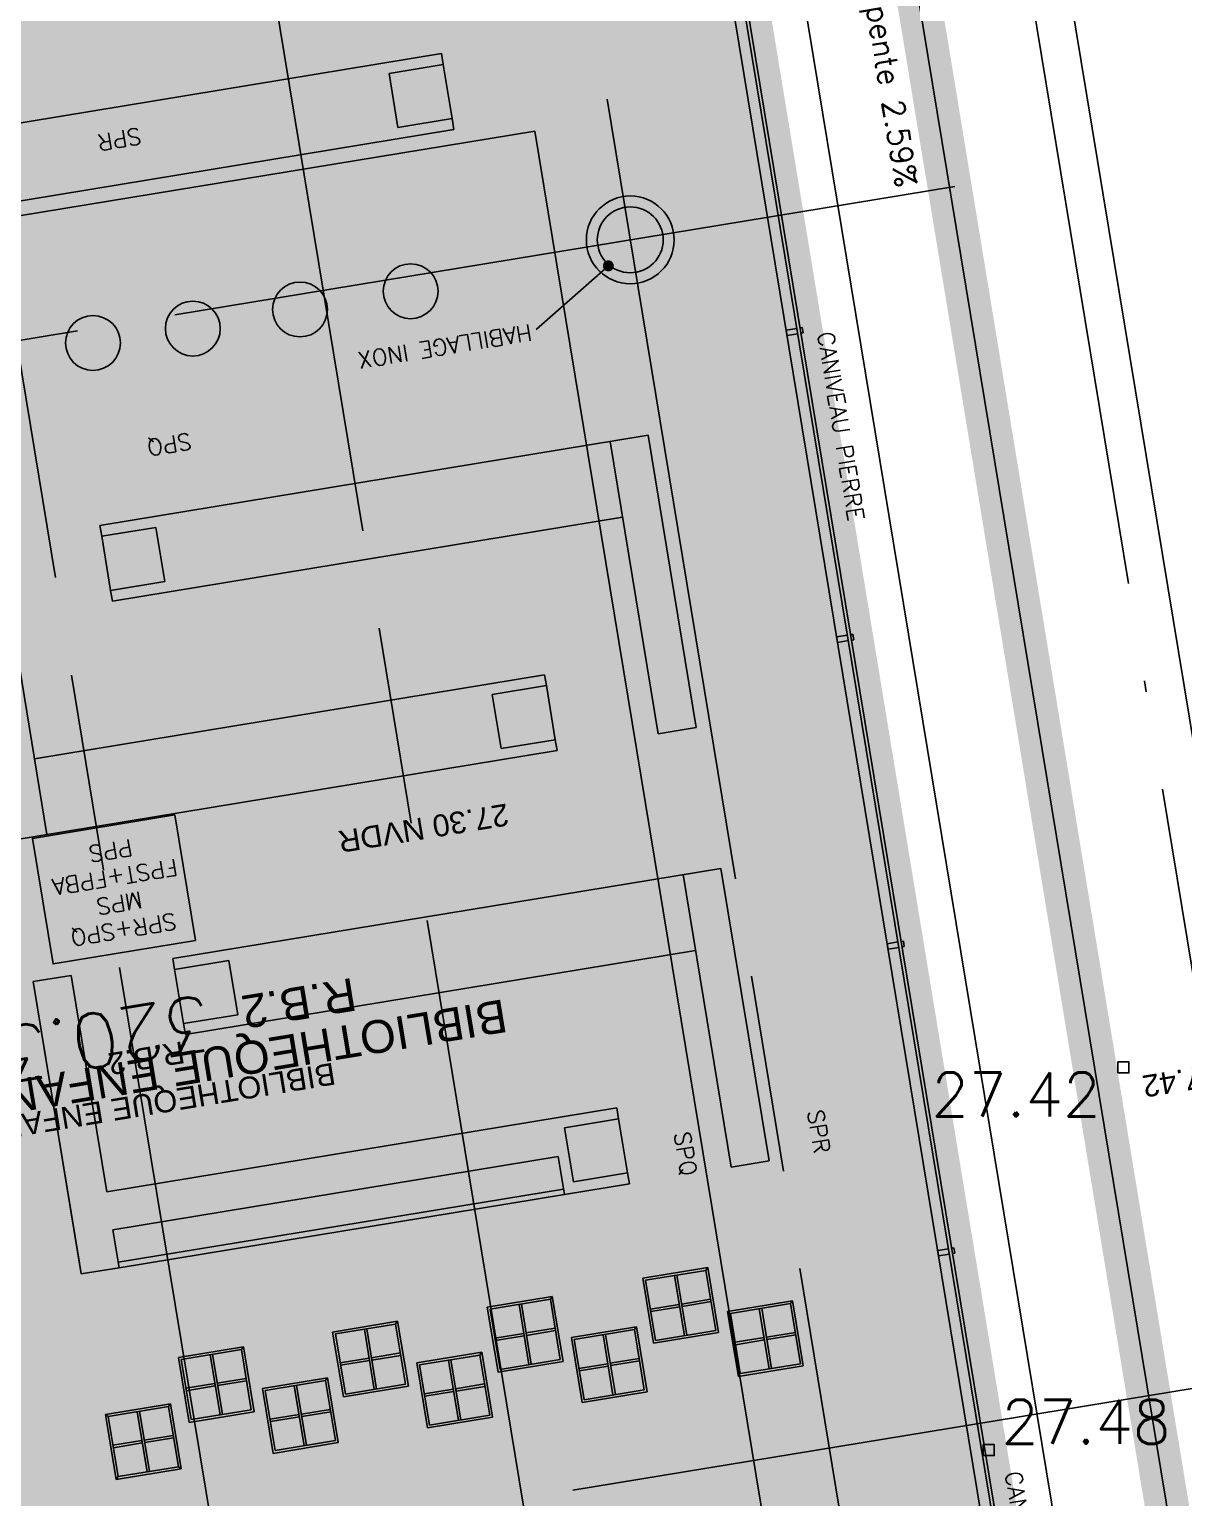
# Model space of a CAD drawing. Header units: millimetres. Extents: x 33240 to 33395, y 51607 to 51720.
# Drawn here: x 33367.24 to 33377.76, y 51691.41 to 51704.79 of the extents above; entities that cross this region are included whole.
import ezdxf
from ezdxf.enums import TextEntityAlignment as Align

# ---------------------------------------------------------------- set-up
doc = ezdxf.new("R2010")
doc.units = ezdxf.units.MM
doc.header["$LTSCALE"] = 0.3
doc.header["$MEASUREMENT"] = 0
doc.header["$PDMODE"] = 34
doc.header["$PDSIZE"] = 0.3
for name, pattern in [('ACAD_ISO04W100', [30, 24, -3, 0, -3]), ('ACAD_ISO08W100', [36, 24, -3, 6, -3]), ('ACAD_ISO10W100', [18, 12, -3, 0, -3]), ('ACAD_ISO13W100', [36, 12, -3, 12, -3, 0, -3, 0, -3])]:
    doc.linetypes.add(name, pattern=pattern)
doc.layers.get('0').update_dxf_attribs({"linetype": 'CONTINUOUS'})
doc.layers.get('DEFPOINTS').update_dxf_attribs({"linetype": 'CONTINUOUS'})
for name, color, linetype in [('00-TRAMES-BAT', 7, 'ACAD_ISO08W100'), ('01-TREMIE-ESCAL-ASC', 4, 'CONTINUOUS'), ('02-MURS-PORTEUR', 1, 'CONTINUOUS'), ('02-MURS-POTEAU', 6, 'CONTINUOUS'), ('04-CLOISONS', 2, 'CONTINUOUS'), ('05-MEN-EXT', 142, 'CONTINUOUS'), ('07-REVT-SOL', 8, 'CONTINUOUS'), ('08-EQUI-MEUBLE-PROJ-01', 11, 'CONTINUOUS'), ('09-COT-EXT', 4, 'CONTINUOUS'), ('10-ANN-ALTITUDE', 152, 'CONTINUOUS'), ('10-ANN-ALTITUDE-GEO', 152, 'CONTINUOUS'), ('10-ANN-NOMENCLATURE', 3, 'CONTINUOUS'), ('10-ANN-NOMPIECE', 3, 'CONTINUOUS'), ('10-ANN-NOMPIECE-CODE', 171, 'CONTINUOUS'), ('10-ANN-REPCOUPE', 1, 'CONTINUOUS'), ('10-ANN-SURF', 62, 'CONTINUOUS'), ('10-ANN-TEXTE', 3, 'CONTINUOUS'), ('11-RES-EP', 150, 'ACAD_ISO13W100'), ('11-RES-ETANCH-POLY-TEXTE', 40, 'ACAD_ISO10W100'), ('14-HACH-POTEAU', 251, 'CONTINUOUS')]:
    doc.layers.add(name, color=color, linetype=linetype)
doc.styles.add('ANN', font='romans.shx')
doc.styles.add('COT', font='romans.shx')
doc.styles.add('NDP', font='ARIAL.TTF')
doc.styles.add('NIV', font='ARIAL.TTF', dxfattribs={"height": 0.2})
doc.styles.add('SURF', font='romans.shx', dxfattribs={"height": 0.5})
doc.dimstyles.new('COTEXT', dxfattribs={"dimtxt": 0.15, "dimasz": 0.11, "dimexe": 0, "dimexo": 0, "dimgap": 0.05, "dimtad": 1, "dimdec": 3, "dimdsep": 46, "dimtxsty": 'COT', "dimblk1": 'COTBLOC', "dimblk2": 'COTBLOC', "dimsah": 1, "dimcen": -0.1, "dimse1": 1, "dimse2": 1, "dimadec": 0, "dimazin": 0, "dimtfac": 1, "dimtdec": 3, "dimtmove": 2, "dimatfit": 3, "dimldrblk": 'COTBLOC', "dimfxl": 1, "dimtolj": 1, "dimarcsym": 0})

# ---------------------------------------------------------------- blocks, each defined once
blk = doc.blocks.new('BL7', base_point=(1.5, 1))
blk.add_lwpolyline([(1, 0.5), (1, 1.5), (2, 1.5), (2, 0.5), (1, 0.5)])
blk = doc.blocks.new('COTBLOC')
for p, q in [((0, -1.3608), (0, 1.3608)), ((-0.76, 0), (-0.99, 0)), ((0, 0), (-0.76, 0)), ((0, 0), (0.76, 0)), ((0.76, 0), (0.99, 0))]:
    blk.add_line(p, q)
at = {"const_width": 0.15}
blk.add_lwpolyline([(-0.1, 0, 1), (0.1, 0, 1)], format="xyb", close=True, dxfattribs=at)
blk = doc.blocks.new('*D53')
at = {"layer": '09-COT-EXT', "color": 0, "lineweight": -2}
blk.add_line((33379.287, 51707.393), (33387.106, 51659.909), dxfattribs=at)
at = {"layer": 'DEFPOINTS', "color": 0}
for p in [(33376.323, 51707.016), (33387.124, 51659.801), (33384.178, 51659.316)]:
    blk.add_point(p, dxfattribs=at)
at = {"layer": '09-COT-EXT', "color": 0, "lineweight": -2, "xscale": 0.11, "yscale": 0.11, "zscale": 0.11}
for p, rotation in [((33379.269, 51707.501), 99.3505736686924), ((33387.124, 51659.801), 279.3505736686924)]:
    blk.add_blockref('COTBLOC', p, dxfattribs=dict(at, rotation=rotation))
at = {"layer": '09-COT-EXT', "color": 0, "insert": (33383.32, 51683.671), "char_height": 0.15, "attachment_point": 5, "rotation": 279.3506, "style": 'COT'}
blk.add_mtext('\\A1;48.343', dxfattribs=at)
blk = doc.blocks.new('*D54')
at = {"layer": '09-COT-EXT', "color": 0, "lineweight": -2}
blk.add_line((33376.425, 51706.922), (33379.905, 51685.788), dxfattribs=at)
at = {"layer": 'DEFPOINTS', "color": 0}
for p in [(33373.797, 51706.6), (33379.923, 51685.679), (33377.313, 51685.25)]:
    blk.add_point(p, dxfattribs=at)
at = {"layer": '09-COT-EXT', "color": 0, "lineweight": -2, "xscale": 0.11, "yscale": 0.11, "zscale": 0.11}
for p, rotation in [((33376.408, 51707.03), 99.3505736686924), ((33379.923, 51685.679), 279.3505736686924)]:
    blk.add_blockref('COTBLOC', p, dxfattribs=dict(at, rotation=rotation))
at = {"layer": '09-COT-EXT', "color": 0, "insert": (33378.289, 51696.375), "char_height": 0.15, "attachment_point": 5, "rotation": 279.3506, "style": 'COT'}
blk.add_mtext('\\A1;21.638', dxfattribs=at)
blk = doc.blocks.new('*D51')
at = {"layer": '09-COT-EXT', "color": 0, "lineweight": -2}
blk.add_line((33372.545, 51713.527), (33268.79, 51696.442), dxfattribs=at)
at = {"layer": 'DEFPOINTS', "color": 0}
for p in [(33373.229, 51710.05), (33268.682, 51696.425), (33269.257, 51692.93)]:
    blk.add_point(p, dxfattribs=at)
at = {"layer": '09-COT-EXT', "color": 0, "lineweight": -2, "xscale": 0.11, "yscale": 0.11, "zscale": 0.11}
for p, rotation in [((33372.654, 51713.545), 9.350573668281061), ((33268.682, 51696.425), 189.350573668281)]:
    blk.add_blockref('COTBLOC', p, dxfattribs=dict(at, rotation=rotation))
at = {"layer": '09-COT-EXT', "color": 0, "insert": (33320.648, 51705.108), "char_height": 0.15, "attachment_point": 5, "rotation": 9.3506, "style": 'COT'}
blk.add_mtext('\\A1;105.372', dxfattribs=at)

msp = doc.modelspace()

# ---------------------------------------------------------------- hatches: boundary and pattern name
at = {"layer": '07-REVT-SOL'}
h = msp.add_hatch(dxfattribs=at)
h.set_pattern_fill('CROSS', color=30, style=0)
h.set_pattern_definition([(189.35057367, (57785.36794, 108093.90987), (-0.2060594638, -0.2872968802), [0.125, -0.375]), (279.35057367, (57785.29612, 108093.96139), (0.2872968802, -0.2060594638), [0.125, -0.375])])
h.paths.add_polyline_path([(33373.5041, 51706.5014), (33356.8286, 51703.7556), (33357.7587, 51698.1074), (33356.4632, 51695.5713), (33360.3269, 51686.9977), (33360.6614, 51682.961), (33370.5977, 51684.5971), (33369.7218, 51689.9165), (33374.8132, 51690.7549), (33375.0732, 51689.1762), (33376.323, 51689.382)])
at = {"layer": '14-HACH-POTEAU', "ltscale": 10}
h = msp.add_hatch(color=256, dxfattribs=at)
edge = h.paths.add_edge_path()
edge.add_arc((33372.7161, 51702.8752), 0.3, 0, 360)
edge = h.paths.add_edge_path()
edge.add_arc((33372.0669, 51708.9505), 0.25, 0, 360)
edge = h.paths.add_edge_path()
edge.add_arc((33371.3831, 51708.8379), 0.25, 0, 360)
edge = h.paths.add_edge_path()
edge.add_arc((33371.6275, 51709.4862), 0.25, 0, 360)

# ---------------------------------------------------------------- linework, layer by layer
at = {"layer": '00-TRAMES-BAT'}
for p, q in [((33377.1842, 51675.7406), (33371.3188, 51711.3609)), ((33377.3001, 51657.5982), (33368.5231, 51710.9006)), ((33374.4989, 51657.1713), (33365.7274, 51710.4402)), ((33375.6734, 51703.3622), (33269.1113, 51685.8153))]:
    msp.add_line(p, q, dxfattribs=at)
at = {"layer": '01-TREMIE-ESCAL-ASC'}
for q in [(33357.3043, 51701.4725), (33374.0238, 51690.6411)]:
    msp.add_line((33371.846, 51703.867), q, dxfattribs=at)
at = {"layer": '02-MURS-PORTEUR', "color": 4}
msp.add_line((33374.2287, 51711.8401), (33380.0079, 51676.7427), dxfattribs=at)
at = {"layer": '02-MURS-POTEAU'}
msp.add_circle((33372.7161, 51702.8752), 0.3, dxfattribs=at)
at = {"layer": '04-CLOISONS'}
msp.add_circle((33372.7161, 51702.8752), 0.4, dxfattribs=at)
at = {"layer": '05-MEN-EXT'}
for p, q in [((33376.323, 51689.382), (33373.5041, 51706.5014)), ((33376.3575, 51689.3573), (33373.5288, 51706.5359)), ((33374.2341, 51702.0681), (33374.1357, 51702.0519)), ((33374.2834, 51702.0762), (33374.2637, 51702.073)), ((33374.2916, 51702.0269), (33374.2834, 51702.0762)), ((33374.1438, 51702.0026), (33374.1357, 51702.0519)), ((33374.2422, 51702.0188), (33374.1438, 51702.0026)), ((33374.2916, 51702.0269), (33374.2718, 51702.0237)), ((33374.6944, 51699.2728), (33374.596, 51699.2566)), ((33374.7437, 51699.2809), (33374.724, 51699.2776)), ((33374.7519, 51699.2316), (33374.7437, 51699.2809)), ((33374.6041, 51699.2072), (33374.596, 51699.2566)), ((33374.7025, 51699.2234), (33374.6041, 51699.2072)), ((33374.7519, 51699.2316), (33374.7321, 51699.2283)), ((33375.1547, 51696.4774), (33375.0563, 51696.4612)), ((33375.0644, 51696.4119), (33375.0563, 51696.4612)), ((33375.204, 51696.4855), (33375.1843, 51696.4823)), ((33375.2121, 51696.4362), (33375.204, 51696.4855)), ((33375.1628, 51696.4281), (33375.0644, 51696.4119)), ((33375.2121, 51696.4362), (33375.1924, 51696.4329)), ((33375.615, 51693.6821), (33375.5166, 51693.6658)), ((33375.5247, 51693.6165), (33375.5166, 51693.6658)), ((33375.6643, 51693.6902), (33375.6446, 51693.6869)), ((33375.6724, 51693.6408), (33375.6527, 51693.6376)), ((33375.6724, 51693.6408), (33375.6643, 51693.6902)), ((33375.6231, 51693.6327), (33375.5247, 51693.6165))]:
    msp.add_line(p, q, dxfattribs=at)
at = {"layer": '08-EQUI-MEUBLE-PROJ-01', "ltscale": 0.8}
for p, q in [((33370.9956, 51704.5724), (33366.0028, 51703.7503)), ((33371.0119, 51704.4738), (33370.9956, 51704.5724)), ((33371.0119, 51704.4738), (33370.5185, 51704.3925)), ((33370.5185, 51704.3925), (33370.5997, 51703.8992)), ((33371.0119, 51704.4738), (33371.0931, 51703.9804)), ((33371.0931, 51703.9804), (33370.5997, 51703.8992)), ((33371.0931, 51703.9804), (33371.1093, 51703.8817)), ((33371.1093, 51703.8817), (33366.4619, 51703.1165)), ((33367.8852, 51700.2727), (33372.878, 51701.0948)), ((33372.5327, 51701.0379), (33372.9713, 51698.3738)), ((33373.3167, 51698.4307), (33372.878, 51701.0948)), ((33367.999, 51699.582), (33372.6464, 51700.3472)), ((33367.9015, 51700.174), (33367.8852, 51700.2727)), ((33367.9015, 51700.174), (33368.3949, 51700.2552)), ((33368.3949, 51700.2552), (33368.4761, 51699.7619)), ((33367.4019, 51697.4567), (33366.9632, 51700.1208)), ((33367.9015, 51700.174), (33367.9827, 51699.6806)), ((33367.9827, 51699.6806), (33368.4761, 51699.7619)), ((33367.9827, 51699.6806), (33367.999, 51699.582)), ((33371.9356, 51698.9127), (33367.2881, 51698.1474)), ((33371.9518, 51698.814), (33371.9356, 51698.9127)), ((33371.9518, 51698.814), (33371.4585, 51698.7328)), ((33371.5397, 51698.2394), (33371.4585, 51698.7328)), ((33372.033, 51698.3206), (33371.9518, 51698.814)), ((33372.9713, 51698.3738), (33373.3167, 51698.4307)), ((33372.0493, 51698.222), (33367.0565, 51697.3998)), ((33372.033, 51698.3206), (33371.5397, 51698.2394)), ((33372.033, 51698.3206), (33372.0493, 51698.222)), ((33368.5495, 51696.3257), (33373.5423, 51697.1478)), ((33373.981, 51694.4837), (33373.5423, 51697.1478)), ((33373.1969, 51697.0909), (33373.6356, 51694.4268)), ((33368.5658, 51696.227), (33368.5495, 51696.3257)), ((33368.6633, 51695.635), (33373.3107, 51696.4002)), ((33368.5658, 51696.227), (33369.0591, 51696.3082)), ((33368.5658, 51696.227), (33368.647, 51695.7336)), ((33369.0591, 51696.3082), (33369.1404, 51695.8149)), ((33367.6218, 51696.1731), (33367.2765, 51696.1162)), ((33367.2765, 51696.1162), (33367.7151, 51693.4521)), ((33367.6989, 51693.5508), (33367.2765, 51696.1162)), ((33367.9468, 51694.1997), (33367.6218, 51696.1731)), ((33368.647, 51695.7336), (33369.1404, 51695.8149)), ((33368.647, 51695.7336), (33368.6633, 51695.635)), ((33372.5942, 51694.9649), (33367.9468, 51694.1997)), ((33372.6104, 51694.8663), (33372.1171, 51694.785)), ((33372.6104, 51694.8663), (33372.5942, 51694.9649)), ((33372.6917, 51694.3729), (33372.6104, 51694.8663)), ((33372.1983, 51694.2917), (33372.1171, 51694.785)), ((33372.059, 51694.5221), (33368.0036, 51693.8543)), ((33372.1159, 51694.1767), (33372.059, 51694.5221)), ((33373.6356, 51694.4268), (33373.981, 51694.4837)), ((33372.6917, 51694.3729), (33372.1983, 51694.2917)), ((33372.6917, 51694.3729), (33372.7079, 51694.2742)), ((33372.1078, 51694.2261), (33368.0524, 51693.5583)), ((33372.1159, 51694.1767), (33368.0605, 51693.509)), ((33372.7079, 51694.2742), (33372.1159, 51694.1767)), ((33368.0036, 51693.8543), (33368.0605, 51693.509)), ((33368.0605, 51693.509), (33367.7151, 51693.4521)), ((33372.8307, 51693.4128), (33373.4228, 51693.5103)), ((33373.4046, 51693.485), (33373.4228, 51693.5103)), ((33373.4228, 51693.5103), (33373.5203, 51692.9183)), ((33372.9282, 51692.8208), (33372.8307, 51693.4128)), ((33372.856, 51693.3947), (33373.4046, 51693.485)), ((33372.9464, 51692.8461), (33372.856, 51693.3947)), ((33373.2098, 51692.8895), (33373.1195, 51693.4381)), ((33373.2315, 51692.8931), (33373.1412, 51693.4417)), ((33373.4046, 51693.485), (33373.495, 51692.9364)), ((33371.4141, 51693.1491), (33372.0061, 51693.2465)), ((33371.988, 51693.2213), (33372.0061, 51693.2465)), ((33372.0061, 51693.2465), (33372.1036, 51692.6545)), ((33371.5116, 51692.557), (33371.4141, 51693.1491)), ((33371.4393, 51693.1309), (33371.988, 51693.2213)), ((33371.5297, 51692.5823), (33371.4393, 51693.1309)), ((33371.7931, 51692.6257), (33371.7028, 51693.1743)), ((33371.8148, 51692.6293), (33371.7245, 51693.1779)), ((33371.988, 51693.2213), (33372.0783, 51692.6726)), ((33373.1629, 51693.1746), (33372.8994, 51693.1313)), ((33373.1664, 51693.1529), (33372.903, 51693.1095)), ((33373.448, 51693.2216), (33373.1846, 51693.1782)), ((33373.4516, 51693.1999), (33373.1881, 51693.1565)), ((33373.603, 51693.1109), (33374.195, 51693.2084)), ((33373.7005, 51692.5189), (33373.603, 51693.1109)), ((33373.6283, 51693.0928), (33374.1769, 51693.1831)), ((33373.9821, 51692.5875), (33373.8917, 51693.1362)), ((33374.0038, 51692.5911), (33373.9134, 51693.1397)), ((33374.1769, 51693.1831), (33374.195, 51693.2084)), ((33374.1769, 51693.1831), (33374.2672, 51692.6345)), ((33374.195, 51693.2084), (33374.2925, 51692.6164)), ((33370.0051, 51692.9233), (33370.5971, 51693.0208)), ((33370.0304, 51692.9052), (33370.579, 51692.9955)), ((33370.579, 51692.9955), (33370.5971, 51693.0208)), ((33370.579, 51692.9955), (33370.6693, 51692.4469)), ((33370.5971, 51693.0208), (33370.6946, 51692.4288)), ((33372.1797, 51692.873), (33372.7717, 51692.9704)), ((33372.7536, 51692.9452), (33372.7717, 51692.9704)), ((33372.7717, 51692.9704), (33372.8692, 51692.3784)), ((33373.7186, 51692.5442), (33373.6283, 51693.0928)), ((33370.1026, 51692.3313), (33370.0051, 51692.9233)), ((33370.1207, 51692.3566), (33370.0304, 51692.9052)), ((33370.3842, 51692.4), (33370.2938, 51692.9486)), ((33370.4059, 51692.4035), (33370.3155, 51692.9522)), ((33371.7462, 51692.9109), (33371.4827, 51692.8675)), ((33371.7498, 51692.8891), (33371.4863, 51692.8458)), ((33372.0313, 51692.9578), (33371.7679, 51692.9144)), ((33372.0349, 51692.9361), (33371.7715, 51692.8927)), ((33372.2771, 51692.2809), (33372.1797, 51692.873)), ((33372.2049, 51692.8548), (33372.7536, 51692.9452)), ((33372.2953, 51692.3062), (33372.2049, 51692.8548)), ((33372.5587, 51692.3496), (33372.4684, 51692.8982)), ((33372.5804, 51692.3532), (33372.4901, 51692.9018)), ((33372.7536, 51692.9452), (33372.8439, 51692.3965)), ((33373.5203, 51692.9183), (33372.9282, 51692.8208)), ((33373.495, 51692.9364), (33372.9464, 51692.8461)), ((33373.9351, 51692.8727), (33373.6716, 51692.8293)), ((33373.9387, 51692.851), (33373.6752, 51692.8076)), ((33374.2203, 51692.9197), (33373.9568, 51692.8763)), ((33374.2238, 51692.898), (33373.9604, 51692.8546)), ((33368.6, 51692.692), (33369.1921, 51692.7895)), ((33368.6253, 51692.6738), (33369.1739, 51692.7642)), ((33368.9791, 51692.1686), (33368.8888, 51692.7172)), ((33369.0008, 51692.1722), (33368.9105, 51692.7208)), ((33369.1739, 51692.7642), (33369.1921, 51692.7895)), ((33369.1739, 51692.7642), (33369.2643, 51692.2156)), ((33369.1921, 51692.7895), (33369.2895, 51692.1974)), ((33370.6224, 51692.7321), (33370.3589, 51692.6887)), ((33370.626, 51692.7104), (33370.3625, 51692.667)), ((33370.7717, 51692.6411), (33371.3637, 51692.7386)), ((33370.797, 51692.623), (33371.3456, 51692.7133)), ((33371.3456, 51692.7133), (33371.3637, 51692.7386)), ((33371.3456, 51692.7133), (33371.4359, 51692.1647)), ((33371.3637, 51692.7386), (33371.4612, 51692.1466)), ((33368.6975, 51692.0999), (33368.6, 51692.692)), ((33368.7156, 51692.1252), (33368.6253, 51692.6738)), ((33370.3372, 51692.6851), (33370.0738, 51692.6418)), ((33370.3408, 51692.6634), (33370.0773, 51692.62)), ((33370.8692, 51692.0491), (33370.7717, 51692.6411)), ((33370.8873, 51692.0744), (33370.797, 51692.623)), ((33371.1508, 51692.1177), (33371.0604, 51692.6664)), ((33371.1725, 51692.1213), (33371.0821, 51692.6699)), ((33372.1036, 51692.6545), (33371.5116, 51692.557)), ((33372.0783, 51692.6726), (33371.5297, 51692.5823)), ((33372.5118, 51692.6347), (33372.2483, 51692.5914)), ((33372.5153, 51692.613), (33372.2519, 51692.5697)), ((33372.7969, 51692.6817), (33372.5335, 51692.6383)), ((33372.8005, 51692.66), (33372.5371, 51692.6166)), ((33374.2925, 51692.6164), (33373.7005, 51692.5189)), ((33374.2672, 51692.6345), (33373.7186, 51692.5442)), ((33368.9321, 51692.4538), (33368.6687, 51692.4104)), ((33369.2173, 51692.5007), (33368.9538, 51692.4573)), ((33369.2209, 51692.479), (33368.9574, 51692.4356)), ((33369.3666, 51692.4098), (33369.9586, 51692.5072)), ((33369.3919, 51692.3916), (33369.9405, 51692.482)), ((33369.7457, 51691.8864), (33369.6553, 51692.435)), ((33369.7674, 51691.89), (33369.6771, 51692.4386)), ((33369.9405, 51692.482), (33369.9586, 51692.5072)), ((33369.9405, 51692.482), (33370.0308, 51691.9333)), ((33369.9586, 51692.5072), (33370.0561, 51691.9152)), ((33370.6693, 51692.4469), (33370.1207, 51692.3566)), ((33371.389, 51692.4499), (33371.1255, 51692.4065)), ((33368.9357, 51692.4321), (33368.6723, 51692.3887)), ((33369.4641, 51691.8177), (33369.3666, 51692.4098)), ((33369.4822, 51691.843), (33369.3919, 51692.3916)), ((33370.6946, 51692.4288), (33370.1026, 51692.3313)), ((33371.1038, 51692.4029), (33370.8404, 51692.3595)), ((33371.1074, 51692.3812), (33370.8439, 51692.3378)), ((33371.3925, 51692.4282), (33371.1291, 51692.3848)), ((33372.8692, 51692.3784), (33372.2771, 51692.2809)), ((33372.8439, 51692.3965), (33372.2953, 51692.3062)), ((33367.9357, 51692.1726), (33368.5277, 51692.2701)), ((33367.9357, 51692.1726), (33367.961, 51692.1544)), ((33368.0332, 51691.5805), (33367.9357, 51692.1726)), ((33367.961, 51692.1544), (33368.5096, 51692.2448)), ((33368.3148, 51691.6492), (33368.2244, 51692.1978)), ((33368.3365, 51691.6528), (33368.2461, 51692.2014)), ((33368.5096, 51692.2448), (33368.5277, 51692.2701)), ((33368.5096, 51692.2448), (33368.5999, 51691.6962)), ((33368.5277, 51692.2701), (33368.6252, 51691.678)), ((33369.2895, 51692.1974), (33368.6975, 51692.0999)), ((33369.2643, 51692.2156), (33368.7156, 51692.1252)), ((33369.6987, 51692.1715), (33369.4353, 51692.1282)), ((33369.9839, 51692.2185), (33369.7204, 51692.1751)), ((33369.9875, 51692.1968), (33369.724, 51692.1534)), ((33368.0513, 51691.6058), (33367.961, 51692.1544)), ((33369.7023, 51692.1498), (33369.4389, 51692.1065)), ((33371.4612, 51692.1466), (33370.8692, 51692.0491)), ((33371.4359, 51692.1647), (33370.8873, 51692.0744)), ((33368.2678, 51691.9344), (33368.0043, 51691.891)), ((33368.2714, 51691.9127), (33368.0079, 51691.8693)), ((33368.553, 51691.9813), (33368.2895, 51691.9379)), ((33368.5565, 51691.9596), (33368.2931, 51691.9162)), ((33370.0561, 51691.9152), (33369.4641, 51691.8177)), ((33370.0308, 51691.9333), (33369.4822, 51691.843)), ((33368.6252, 51691.678), (33368.0332, 51691.5805)), ((33368.5999, 51691.6962), (33368.0513, 51691.6058)), ((33368.6252, 51691.678), (33368.5999, 51691.6962)), ((33368.0332, 51691.5805), (33368.0513, 51691.6058))]:
    msp.add_line(p, q, dxfattribs=at)
for centre in [(33370.7156, 51702.4071), (33369.7077, 51702.2412), (33368.7316, 51702.067), (33367.8218, 51701.9358)]:
    msp.add_circle(centre, 0.25, dxfattribs=at)
at = {"layer": '10-ANN-REPCOUPE'}
msp.add_line((33378.7071, 51692.5534), (33372.193, 51691.4808), dxfattribs=at)
at = {"layer": '10-ANN-TEXTE', "linetype": 'ACAD_ISO04W100'}
msp.add_line((33376.0846, 51706.8481), (33378.8176, 51690.2507), dxfattribs=at)
at = {"layer": '10-ANN-TEXTE'}
msp.add_line((33371.8576, 51702.0592), (33372.5165, 51702.6387), dxfattribs=at)
at = {"layer": '10-ANN-TEXTE', "const_width": 0.05}
msp.add_lwpolyline([(33372.4915, 51702.6387, 1), (33372.5415, 51702.6387, 1)], format="xyb", close=True, dxfattribs=at)
at = {"layer": '10-ANN-TEXTE'}
msp.add_lwpolyline([(33368.7559, 51696.4914), (33367.4584, 51696.2777), (33367.27, 51697.4217), (33368.5676, 51697.6353)], close=True, dxfattribs=at)
at = {"layer": '11-RES-EP', "linetype": 'Continuous'}
msp.add_line((33376.951, 51688.9534), (33373.9615, 51707.1088), dxfattribs=at)
at = {"layer": '11-RES-ETANCH-POLY-TEXTE', "const_width": 0.4}
msp.add_lwpolyline([(33309.8324, 51696.7417), (33319.7982, 51698.3827), (33320.288, 51695.4077), (33357.1727, 51701.4813), (33356.7942, 51703.7803), (33373.5288, 51706.5359), (33376.3575, 51689.3573), (33375.2261, 51689.171), (33377.3447, 51676.3042), (33380.0079, 51676.7427), (33374.2287, 51711.8401), (33270.6741, 51694.7885)], dxfattribs=at)
at = {"layer": 'DEFPOINTS'}
msp.add_lwpolyline([(33370.5977, 51684.5971), (33360.9006, 51683.0003), (33360.8627, 51682.9232), (33360.6715, 51682.8917), (33360.4439, 51685.5691), (33360.3215, 51687.0096), (33356.4487, 51695.4843), (33356.4942, 51695.5051), (33357.8465, 51698.0681), (33357.8544, 51698.1174), (33356.9436, 51703.6731), (33373.4217, 51706.3865), (33376.2081, 51689.4645), (33375.0569, 51689.2748), (33374.8132, 51690.7549), (33369.7223, 51689.9166)], close=True, dxfattribs=at)

# ---------------------------------------------------------------- block references
at = {"layer": '10-ANN-ALTITUDE-GEO', "linetype": 'Continuous', "xscale": 0.09999999999854481, "yscale": 0.09999999999854481}
for p in [(33377.2082, 51695.3347), (33377.2082, 51695.3347), (33375.9809, 51691.847)]:
    msp.add_blockref('BL7', p, dxfattribs=at)

# ---------------------------------------------------------------- texts
at = {"layer": '10-ANN-ALTITUDE', "style": 'NIV'}
for s, p in [('27.30 NVDR', (33371.5901, 51697.74)), ('27.42', (33378.0585, 51695.3698))]:
    msp.add_text(s, height=0.2, rotation=189.35057, dxfattribs=at).set_placement(p)
at = {"layer": '10-ANN-ALTITUDE-GEO', "linetype": 'Continuous', "style": 'ANN'}
msp.add_text('27.42', height=0.4, dxfattribs=at).set_placement((33377.0008, 51694.8874), align=Align.RIGHT)
msp.add_text('27.48', height=0.4, dxfattribs=at).set_placement((33376.0949, 51691.9054))
at = {"layer": '10-ANN-NOMENCLATURE', "color": 171, "style": 'NDP'}
msp.add_text('R.B.2', height=0.3, rotation=189.3506, dxfattribs=at).set_placement((33370.1909, 51696.1523))
at = {"layer": '10-ANN-NOMENCLATURE', "style": 'NDP'}
msp.add_text('BIBLIOTHEQUE ENFANTS', height=0.3, rotation=189.3506, dxfattribs=at).set_placement((33371.564, 51695.9571))
at = {"layer": '10-ANN-NOMPIECE', "style": 'NDP'}
msp.add_text('BIBLIOTHEQUE ENFANTS', height=0.2, rotation=189.3506, dxfattribs=at).set_placement((33370.0111, 51695.3786))
at = {"layer": '10-ANN-NOMPIECE-CODE', "style": 'NDP'}
msp.add_text('R.B.2', height=0.2, rotation=189.3506, dxfattribs=at).set_placement((33368.638, 51695.5738))
at = {"layer": '10-ANN-SURF', "style": 'SURF'}
msp.add_text('320.34m2', height=0.5, rotation=189.35057, dxfattribs=at).set_placement((33368.8595, 51695.9997))
at = {"layer": '10-ANN-TEXTE', "style": 'ANN'}
for s, height, rotation, p in [('pente 2.59%', 0.2, 279.35057, (33374.8648, 51704.9984)), ('SPR', 0.15, 189.35057, (33368.2474, 51703.8986)), ('HABILLAGE INOX', 0.15, 189.35057, (33371.8041, 51702.1085)), ('SPQ', 0.15, 189.35057, (33368.7054, 51701.1178)), ('SPR', 0.15, 279.35057, (33374.3268, 51694.9347)), ('SPQ', 0.15, 279.35057, (33373.1129, 51694.7348))]:
    msp.add_text(s, height=height, rotation=rotation, dxfattribs=at).set_placement(p)
for s, p in [('PPS', (33367.9697, 51697.383)), ('FPST+FPBA', (33368.0092, 51697.1433)), ('MPS', (33368.0487, 51696.9037)), ('SPR+SPQ', (33368.0881, 51696.6641))]:
    msp.add_text(s, height=0.15, rotation=189.35057, dxfattribs=at).set_placement(p, align=Align.CENTER)
at = {"layer": '11-RES-EP', "style": 'ANN'}
for p in [(33374.4191, 51702.0249), (33376.1291, 51691.6404)]:
    msp.add_text('CANIVEAU PIERRE', height=0.15, rotation=279.35057, dxfattribs=at).set_placement(p)

# ---------------------------------------------------------------- dimensions: what is measured, and where the dimension line sits
at = {"layer": '09-COT-EXT'}
for base, p1, p2, angle, picture, middle in [((33268.6818, 51696.4245), (33373.2292, 51710.0504), (33269.2572, 51692.9301), 189.35057, '*D51', (33320.6475, 51705.108)), ((33387.1238, 51659.8008), (33376.3232, 51707.0163), (33384.1777, 51659.3157), 279.35057, '*D53', (33383.3199, 51683.6714)), ((33379.9232, 51685.6794), (33373.7973, 51706.6003), (33377.313, 51685.2496), 279.35057, '*D54', (33378.2887, 51696.3751))]:
    dim = msp.add_linear_dim(base=base, p1=p1, p2=p2, angle=angle, dimstyle='COTEXT', dxfattribs=at)
    dim.commit()
    dim.dimension.update_dxf_attribs({"geometry": picture, "text_midpoint": middle})

doc.saveas('drawing.dxf')
